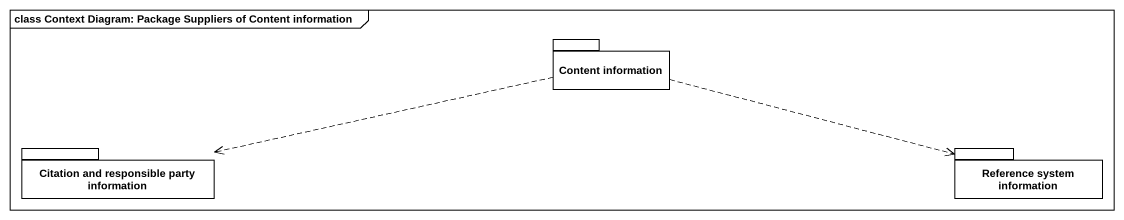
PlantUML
@startuml
mainframe class Context Diagram: Package Suppliers of Content information
package "Content information" as Content_information #FFFFFF {
}
package "Citation and responsible party information" as Citation_and_responsible #FFFFFF {
}
package "Reference system information" as Reference_system_information {
}
Content_information .left.> Citation_and_responsible
Content_information .right.> Reference_system_information
@enduml
